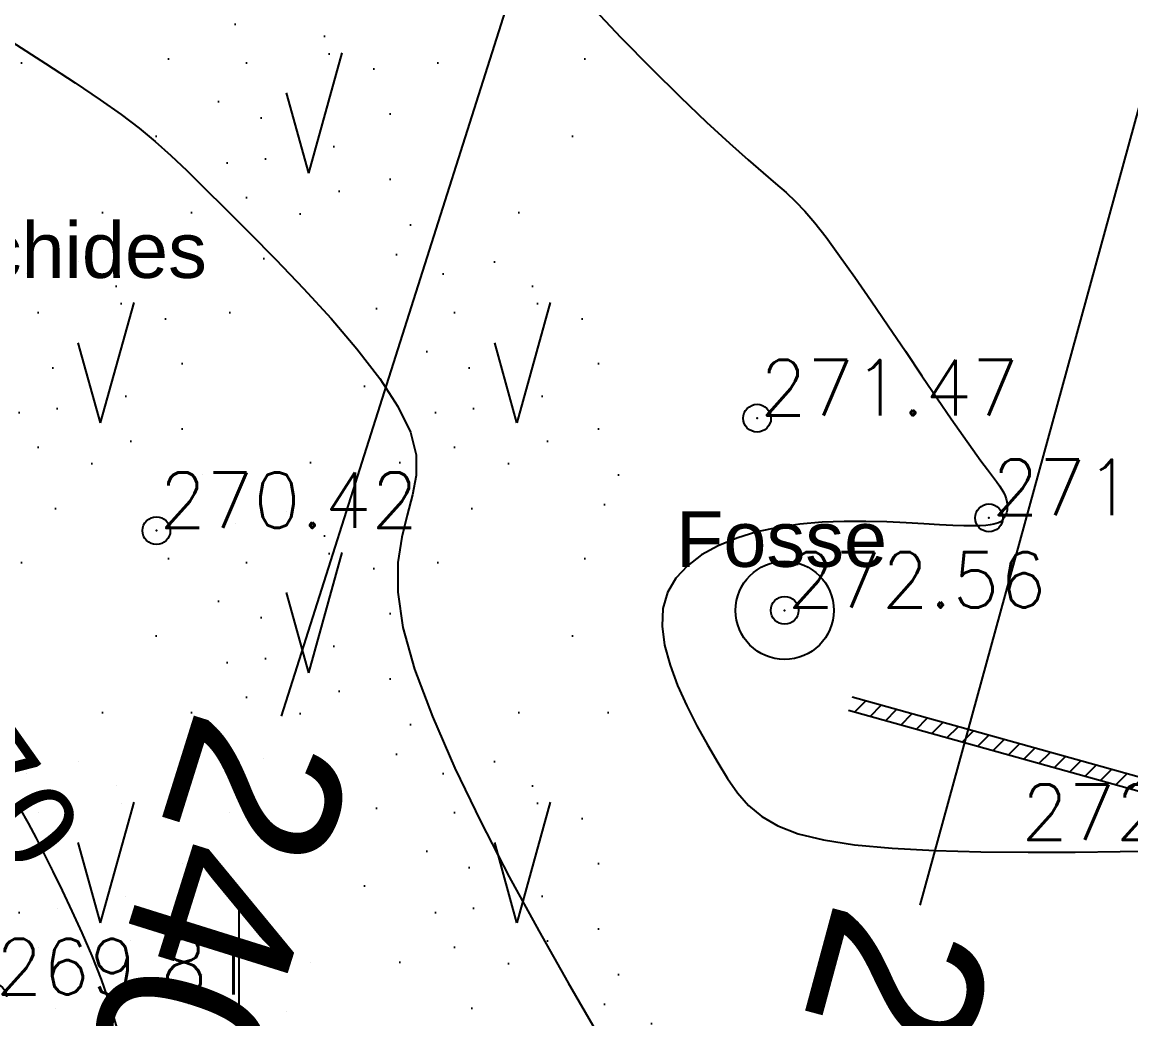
# Model space of a CAD drawing. Header units: millimetres. Extents: x 524954 to 526204, y 9523489 to 9524010.
# Drawn here: x 525396.09 to 525416.06, y 9523600.28 to 9523618.23 of the extents above; entities that cross this region are included whole.
import ezdxf
from ezdxf.enums import TextEntityAlignment as Align

# ---------------------------------------------------------------- set-up
doc = ezdxf.new("R2010")
doc.units = ezdxf.units.MM
doc.header["$PDMODE"] = 32
doc.header["$PDSIZE"] = 0.5
doc.linetypes.add('CACHE2', pattern=[4.7625, 3.175, -1.5875])
for name, color, linetype in [('Carroyage(2)', 7, 'Continuous'), ('Cloture', 7, 'Continuous'), ('CN_01_00', 3, 'Continuous'), ('CN_02_00', 4, 'Continuous'), ('CN_10_00', 1, 'Continuous'), ('Cotation Courbes de niveau', 7, 'Continuous'), ('Murs', 1, 'Continuous'), ('Route - Route de la corniche de Brazzaville - Tabulations', 7, 'Continuous'), ('Route - Route de la corniche de Brazzaville - Textes - Tabulations', 1, 'Continuous'), ('TopoAlt', 3, 'Continuous'), ('TOPOJIS', 7, 'Continuous'), ('Toponomie', 7, 'CACHE2'), ('Végétation_Plantation', 70, 'Continuous')]:
    doc.layers.add(name, color=color, linetype=linetype)
doc.styles.add('Affichages route', font='arial.ttf', dxfattribs={"height": 0.5})
doc.styles.add('Simplex 1.0', font='Simplex.shx', dxfattribs={"width": 0.99, "height": 1})
doc.styles.get("Standard").update_dxf_attribs({"font": 'arial.ttf'})
doc.styles.add('Verdana 1.0', font='verdana.ttf', dxfattribs={"width": 0.99, "height": 1})

# ---------------------------------------------------------------- blocks, each defined once
blk = doc.blocks.new('TCPOINT M')
at = {"color": 0}
blk.add_point((0, 0), dxfattribs=at)
at = {"layer": 'TopoAlt', "style": 'Simplex 1.0', "width": 0.99}
blk.add_attdef('ALT', (0.15, 0.15), '', height=1, dxfattribs=at)

msp = doc.modelspace()

# ---------------------------------------------------------------- hatches: boundary and pattern name
at = {"layer": 'Murs'}
h = msp.add_hatch(dxfattribs=at)
h.set_pattern_fill('_U', color=256, scale=0.25, angle=45, style=0, pattern_type=0)
h.set_pattern_definition([(45, (0, 0), (-0.1767766952966, 0.1767766952966), [])])
h.paths.add_polyline_path([(525420.456, 9523603.445), (525411.042, 9523606.07), (525410.975, 9523605.829), (525420.389, 9523603.205)])
at = {"layer": 'Végétation_Plantation', "linetype": 'CACHE2', "ltscale": 0.5}
h = msp.add_hatch(dxfattribs=at)
h.set_pattern_fill('BROUSS', color=256, scale=1.5, style=0)
h.set_pattern_definition([(74.475889, (0, 0), (-3.750000001, 13.500000005), [2.25, -11.761156275]), (74.475889, (3.75, 4.5), (-3.750000001, 13.500000005), [2.25, -11.761156275]), (74.475889, (7.5, 9), (-3.750000001, 13.500000005), [2.25, -11.761156275]), (105.524111, (0, 0), (-7.500000003, 4e-10), [1.5, -12.511156275]), (105.524111, (3.75, 4.5), (-7.500000003, 4e-10), [1.5, -12.511156275]), (105.524111, (7.5, 9), (-7.500000003, 4e-10), [1.5, -12.511156275]), (0, (0.453, 0.484), (3.75, 4.5), [0, -7.5]), (0, (1.468, 1.072), (3.75, 4.5), [0, -7.5]), (0, (1.1713, 1.8804), (3.75, 4.5), [0, -7.5]), (0, (2.327, 1.9907), (3.75, 4.5), [0, -7.5]), (0, (1.64, 3.7912), (3.75, 4.5), [0, -7.5]), (0, (0.3684, 2.1545), (3.75, 4.5), [0, -7.5]), (0, (0.281, 2.4684), (3.75, 4.5), [0, -7.5]), (0, (0.0314, 3.7912), (3.75, 4.5), [0, -7.5]), (0, (-0.7807, 0.2634), (3.75, 4.5), [0, -7.5]), (0, (-0.8588, 0.9984), (3.75, 4.5), [0, -7.5]), (0, (-1.468, 0.19), (3.75, 4.5), [0, -7.5]), (0, (-1.624, 1.2924), (3.75, 4.5), [0, -7.5]), (0, (-1.1242, 1.9905), (3.75, 4.5), [0, -7.5]), (0, (-1.3274, 2.6888), (3.75, 4.5), [0, -7.5]), (0, (-1.9207, 3.5707), (3.75, 4.5), [0, -7.5]), (0, (-0.406, 2.9085), (3.75, 4.5), [0, -7.5]), (0, (-2.53, 2.064), (3.75, 4.5), [0, -7.5]), (0, (-2.7485, 0.6675), (3.75, 4.5), [0, -7.5]), (0, (-1.1235, -0.4347), (3.75, 4.5), [0, -7.5]), (0, (-0.156, -0.7287), (3.75, 4.5), [0, -7.5]), (0, (-0.812, -1.537), (3.75, 4.5), [0, -7.5]), (0, (1.5774, -1.4635), (3.75, 4.5), [0, -7.5]), (0, (0.5466, -0.3245), (3.75, 4.5), [0, -7.5]), (0, (1.468, -0.104), (3.75, 4.5), [0, -7.5])])
h.paths.add_polyline_path([(525377.673, 9523660.945), (525407.866, 9523647.437), (525404.193, 9523635.327), (525403.476, 9523627.007), (525405.987, 9523619.737), (525406.747, 9523612.886), (525407.177, 9523604.448), (525411.057, 9523590.152), (525390.646, 9523585.184), (525385.798, 9523596.139), (525380.179, 9523608.044), (525379.541, 9523623.33), (525380.945, 9523632.682), (525378.138, 9523643.509), (525376.097, 9523653.982)])

# ---------------------------------------------------------------- linework, layer by layer
at = {"layer": 'Carroyage(2)'}
msp.add_line((525400, 9523597.5), (525400, 9523602.5), dxfattribs=at)
at = {"layer": 'Cloture', "flags": 128}
for points in [[(525420.456, 9523603.445), (525411.042, 9523606.07)], [(525420.389, 9523603.205), (525410.975, 9523605.829)]]:
    msp.add_lwpolyline(points, dxfattribs=at)
at = {"layer": 'Cloture'}
msp.add_circle((525409.825, 9523607.633), 0.884, dxfattribs=at)
at = {"layer": 'CN_01_00', "elevation": 271, "flags": 128}
msp.add_lwpolyline([(525395.905, 9523617.874), (525396.513, 9523617.483), (525397.049, 9523617.133), (525397.498, 9523616.83), (525397.874, 9523616.563), (525398.198, 9523616.317), (525398.489, 9523616.076), (525398.769, 9523615.827), (525399.058, 9523615.553), (525399.377, 9523615.239), (525399.747, 9523614.872), (525400.18, 9523614.44), (525400.66, 9523613.954), (525401.16, 9523613.432), (525401.656, 9523612.89), (525402.121, 9523612.343), (525402.532, 9523611.808), (525402.861, 9523611.302), (525403.085, 9523610.841), (525403.186, 9523610.434), (525403.189, 9523610.065), (525403.125, 9523609.711), (525403.028, 9523609.346), (525402.929, 9523608.95), (525402.861, 9523608.496), (525402.857, 9523607.964), (525402.949, 9523607.327), (525403.161, 9523606.573), (525403.48, 9523605.719), (525403.884, 9523604.793), (525404.353, 9523603.823), (525404.863, 9523602.837), (525405.395, 9523601.861), (525405.925, 9523600.924), (525406.433, 9523600.053)], dxfattribs=at)
at = {"layer": 'CN_02_00', "elevation": 272, "flags": 128}
msp.add_lwpolyline([(525406.311, 9523618.549), (525406.875, 9523617.953), (525407.425, 9523617.392), (525407.945, 9523616.879), (525408.419, 9523616.426), (525408.829, 9523616.046), (525409.166, 9523615.745), (525409.438, 9523615.51), (525409.662, 9523615.32), (525409.851, 9523615.156), (525410.022, 9523614.997), (525410.19, 9523614.823), (525410.368, 9523614.615), (525410.573, 9523614.352), (525410.816, 9523614.021), (525411.09, 9523613.633), (525411.385, 9523613.205), (525411.691, 9523612.755), (525411.999, 9523612.3), (525412.297, 9523611.858), (525412.576, 9523611.445), (525412.826, 9523611.08), (525413.038, 9523610.775), (525413.215, 9523610.528), (525413.36, 9523610.329), (525413.477, 9523610.173), (525413.569, 9523610.05), (525413.641, 9523609.955), (525413.697, 9523609.877), (525413.739, 9523609.811), (525413.772, 9523609.75), (525413.797, 9523609.693), (525413.815, 9523609.639), (525413.826, 9523609.59), (525413.833, 9523609.545), (525413.835, 9523609.504), (525413.834, 9523609.468), (525413.831, 9523609.437), (525413.826, 9523609.411), (525413.82, 9523609.39), (525413.813, 9523609.372), (525413.806, 9523609.357), (525413.798, 9523609.344), (525413.791, 9523609.332), (525413.783, 9523609.32), (525413.777, 9523609.308), (525413.77, 9523609.295), (525413.763, 9523609.282), (525413.755, 9523609.267), (525413.743, 9523609.252), (525413.727, 9523609.237), (525413.704, 9523609.223), (525413.675, 9523609.208), (525413.638, 9523609.195), (525413.59, 9523609.183), (525413.529, 9523609.172), (525413.449, 9523609.164), (525413.346, 9523609.158), (525413.215, 9523609.156), (525413.053, 9523609.157), (525412.855, 9523609.164), (525412.616, 9523609.175), (525412.334, 9523609.192), (525412.014, 9523609.21), (525411.664, 9523609.226), (525411.29, 9523609.235), (525410.9, 9523609.234), (525410.502, 9523609.219), (525410.101, 9523609.185), (525409.707, 9523609.128), (525409.325, 9523609.046), (525408.963, 9523608.936), (525408.629, 9523608.798), (525408.33, 9523608.632), (525408.074, 9523608.437), (525407.867, 9523608.211), (525407.718, 9523607.955), (525407.633, 9523607.667), (525407.618, 9523607.349), (525407.664, 9523607.006), (525407.761, 9523606.648), (525407.897, 9523606.281), (525408.061, 9523605.914), (525408.244, 9523605.556), (525408.434, 9523605.213), (525408.62, 9523604.893), (525408.796, 9523604.604), (525408.976, 9523604.347), (525409.175, 9523604.119), (525409.412, 9523603.921), (525409.704, 9523603.752), (525410.068, 9523603.611), (525410.522, 9523603.498), (525411.084, 9523603.41), (525411.761, 9523603.348), (525412.531, 9523603.308), (525413.359, 9523603.287), (525414.213, 9523603.279), (525415.059, 9523603.281), (525415.866, 9523603.29), (525416.599, 9523603.301)], dxfattribs=at)
at = {"layer": 'CN_10_00', "elevation": 270, "flags": 128}
msp.add_lwpolyline([(525396.047, 9523604.064), (525396.198, 9523603.8), (525396.343, 9523603.529), (525396.489, 9523603.242), (525396.644, 9523602.931), (525396.811, 9523602.589), (525396.988, 9523602.219), (525397.168, 9523601.825), (525397.345, 9523601.413), (525397.512, 9523600.987), (525397.664, 9523600.551), (525397.795, 9523600.111)], dxfattribs=at)
at = {"layer": 'Route - Route de la corniche de Brazzaville - Tabulations'}
for p, q in [((525418.93, 9523662.91), (525400.754, 9523605.729)), ((525428.134, 9523660.185), (525412.26, 9523602.323))]:
    msp.add_line(p, q, dxfattribs=at)

# ---------------------------------------------------------------- block references
at = {"layer": 'TOPOJIS'}
ref = msp.add_blockref('TCPOINT M', (525409.329, 9523611.094, 271.47), dxfattribs=at)
ref.add_attrib('ALT', '271.47', (525409.379, 9523611.144, 271.47), dxfattribs={"layer": 'TopoAlt', "height": 1, "style": 'Simplex 1.0', "width": 0.99})
ref = msp.add_blockref('TCPOINT M', (525413.505, 9523609.299, 271.93), dxfattribs=at)
ref.add_attrib('ALT', '271.93', (525413.555, 9523609.349, 271.93), dxfattribs={"layer": 'TopoAlt', "height": 1, "style": 'Simplex 1.0', "width": 0.99})
ref = msp.add_blockref('TCPOINT M', (525398.51, 9523609.069, 270.42), dxfattribs=at)
ref.add_attrib('ALT', '270.42', (525398.56, 9523609.119, 270.42), dxfattribs={"layer": 'TopoAlt', "height": 1, "style": 'Simplex 1.0', "width": 0.99})
ref = msp.add_blockref('TCPOINT M', (525409.825, 9523607.633, 272.56), dxfattribs=at)
ref.add_attrib('ALT', '272.56', (525409.875, 9523607.683, 272.56), dxfattribs={"layer": 'TopoAlt', "height": 1, "style": 'Simplex 1.0', "width": 0.99})
ref = msp.add_blockref('TCPOINT M', (525418.804, 9523603.45, 272.01), dxfattribs=at)
ref.add_attrib('ALT', '272.01', dxfattribs={"layer": 'TopoAlt', "height": 1, "style": 'Simplex 1.0', "width": 0.99}).set_placement((525418.754, 9523603.5, 272.01), align=Align.RIGHT)
ref = msp.add_blockref('TCPOINT M', (525395.562, 9523600.666, 269.81), dxfattribs=at)
ref.add_attrib('ALT', '269.81', (525395.612, 9523600.716, 269.81), dxfattribs={"layer": 'TopoAlt', "height": 1, "style": 'Simplex 1.0', "width": 0.99})

# ---------------------------------------------------------------- texts
at = {"layer": 'Cotation Courbes de niveau', "style": 'Verdana 1.0', "width": 0.99}
msp.add_text('270', height=1.5, rotation=305.2971, dxfattribs=at).set_placement((525395.55, 9523604.821, 270), align=Align.MIDDLE_CENTER)
at = {"layer": 'Route - Route de la corniche de Brazzaville - Textes - Tabulations', "style": 'Affichages route'}
for s, rotation, p in [('240.0', 252.6141, (525400.678, 9523605.491)), ('250.0', 254.9059, (525412.194, 9523602.082))]:
    msp.add_text(s, height=3, rotation=rotation, dxfattribs=at).set_placement(p, align=Align.MIDDLE_LEFT)
at = {"layer": 'Toponomie', "char_height": 1, "width": 42.68298, "attachment_point": 1}
for s, insert in [("Culture d'Arachides", (525387.273, 9523614.62)), ('\\pxqc;Fosse', (525388.428, 9523609.417))]:
    msp.add_mtext(s, dxfattribs=dict(at, insert=insert))

doc.saveas('drawing.dxf')
